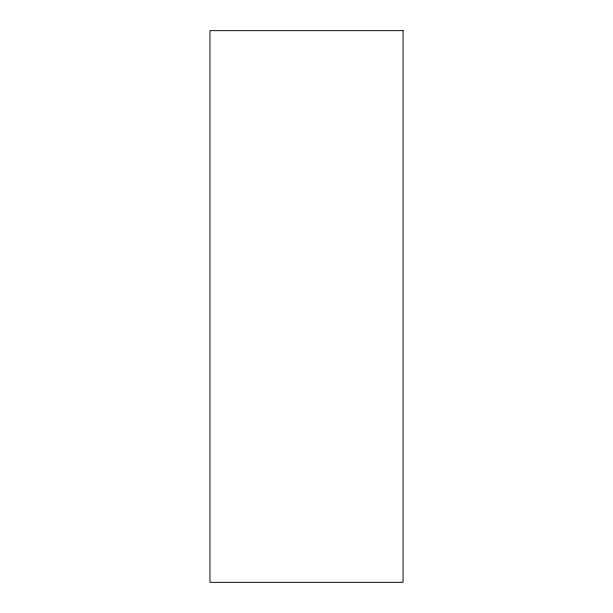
<?xml version="1.0" encoding="UTF-8"?>
<svg xmlns="http://www.w3.org/2000/svg" width="613" height="613" viewBox="0 0 613 613"><rect width="100%" height="100%" fill="white"/><g stroke="black" fill="none" stroke-linecap="round" stroke-linejoin="round"><path stroke-width="0.92" d="M403.048 30.65L209.952 30.65L209.952 582.35L403.048 582.35L403.048 30.65"/></g></svg>
